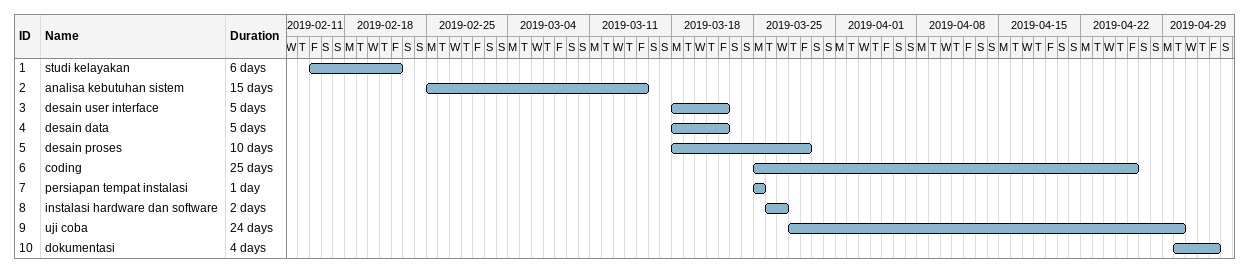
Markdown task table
| ID | Task | Duration | Start | Finish |
|---|---|---|---|---|
| 1 | studi kelayakan | 6d | 2019-02-15 | 2019-02-22 |
| 2 | analisa kebutuhan sistem | 15d | 2019-02-25 | 2019-03-15 |
| 3 | desain user interface | 5d | 2019-03-18 | 2019-03-22 |
| 4 | desain data | 5d | 2019-03-18 | 2019-03-22 |
| 5 | desain proses | 10d | 2019-03-18 | 2019-03-29 |
| 6 | coding | 25d | 2019-03-25 | 2019-04-26 |
| 7 | persiapan tempat instalasi | 1d | 2019-03-25 | 2019-03-25 |
| 8 | instalasi hardware dan software | 2d | 2019-03-26 | 2019-03-27 |
| 9 | uji coba | 24d | 2019-03-28 | 2019-04-30 |
| 10 | dokumentasi | 4d | 2019-04-30 | 2019-05-03 |
